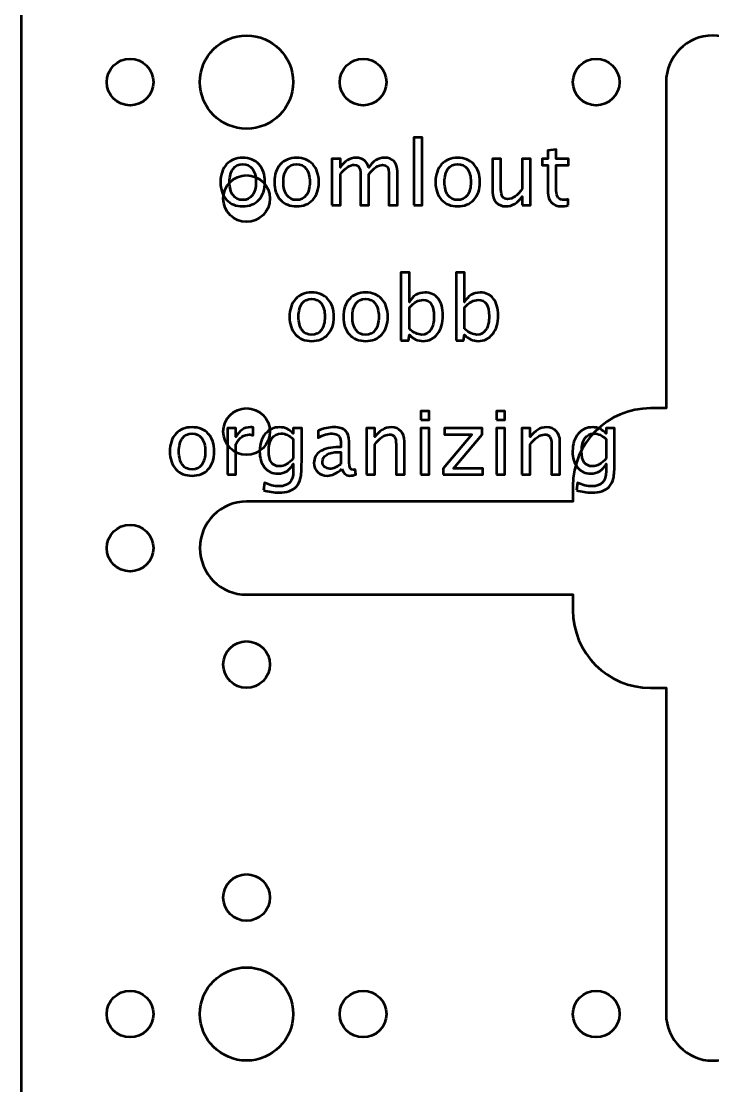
# Model space of a CAD drawing. Header units: centimetres. Extents: x -4.5 to 4.5, y -10.4 to 10.4.
# Drawn here: x -4.45 to 0, y -3.46 to 3.39 of the extents above; entities that cross this region are included whole.
import ezdxf

# ---------------------------------------------------------------- set-up
doc = ezdxf.new("R2010")
doc.units = ezdxf.units.CM
doc.header["$MEASUREMENT"] = 0
doc.layers.add('Layer 1', color=7, linetype='Continuous')

msp = doc.modelspace()

# ---------------------------------------------------------------- linework, layer by layer
at = {"layer": 'Layer 1', "lineweight": 53}
for centre, major_axis in [((-2.99999, 2.99999), (0, 0.30001)), ((-3.75, 3), (0, 0.15)), ((-2.25, 3), (0, 0.15)), ((-0.75, 3), (0, 0.15)), ((-3, 2.25), (0, 0.15)), ((-3, 0.75), (0, 0.15)), ((-3.75, 0), (0, 0.15)), ((-3, -0.75), (0, 0.15)), ((-3, -2.25), (0, 0.15)), ((-2.99999, -3.00001), (0, 0.30001)), ((-3.75, -3), (0, 0.15)), ((-2.25, -3), (0, 0.15)), ((-0.75, -3), (0, 0.15))]:
    msp.add_ellipse(centre, major_axis=major_axis, ratio=1, dxfattribs=at)
for points, knots in [([(-4.45, -9.95), (-4.45, -9.95), (-4.45, 9.95), (-4.45, 9.95), (-4.45, 9.95), (-4.45, 10.22614), (-4.22614, 10.45), (-3.95, 10.45), (-3.95, 10.45), (-3.95, 10.45), (3.95, 10.45), (3.95, 10.45), (3.95, 10.45), (4.22614, 10.45), (4.45, 10.22614), (4.45, 9.95), (4.45, 9.95), (4.45, 9.95), (4.45, -9.95), (4.45, -9.95), (4.45, -9.95), (4.45, -10.22614), (4.22614, -10.45), (3.95, -10.45), (3.95, -10.45), (3.95, -10.45), (-3.95, -10.45), (-3.95, -10.45), (-3.95, -10.45), (-4.22614, -10.45), (-4.45, -10.22614), (-4.45, -9.95)], [0, 0, 0, 0, 0.1111111, 0.1111111, 0.1111111, 0.1111111, 0.2222222, 0.2222222, 0.2222222, 0.2222222, 0.3333333, 0.3333333, 0.3333333, 0.3333333, 0.4444444, 0.4444444, 0.4444444, 0.4444444, 0.5555556, 0.5555556, 0.5555556, 0.5555556, 0.6666667, 0.6666667, 0.6666667, 0.6666667, 0.7777778, 0.7777778, 0.7777778, 0.7777778, 1, 1, 1, 1]), ([(-0.9, -0.4), (-0.9, -0.4), (-0.9, -0.3), (-0.9, -0.3), (-0.9, -0.3), (-0.9, -0.3), (-3, -0.3), (-3, -0.3), (-3, -0.3), (-3.16569, -0.3), (-3.3, -0.16569), (-3.3, 0), (-3.3, 0), (-3.3, 0.16569), (-3.16569, 0.3), (-3, 0.3), (-3, 0.3), (-3, 0.3), (-0.9, 0.3), (-0.9, 0.3), (-0.9, 0.3), (-0.9, 0.3), (-0.9, 0.4), (-0.9, 0.4), (-0.9, 0.4), (-0.9, 0.67614), (-0.67614, 0.9), (-0.4, 0.9), (-0.4, 0.9), (-0.4, 0.9), (-0.3, 0.9), (-0.3, 0.9), (-0.3, 0.9), (-0.3, 0.9), (-0.3, 3), (-0.3, 3), (-0.3, 3), (-0.3, 3.16569), (-0.16569, 3.3), (0, 3.3), (0, 3.3), (0.16569, 3.3), (0.3, 3.16569), (0.3, 3), (0.3, 3), (0.3, 3), (0.3, 0.9), (0.3, 0.9), (0.3, 0.9), (0.3, 0.9), (0.4, 0.9), (0.4, 0.9), (0.4, 0.9), (0.67614, 0.9), (0.9, 0.67614), (0.9, 0.4), (0.9, 0.4), (0.9, 0.4), (0.9, 0.3), (0.9, 0.3), (0.9, 0.3), (0.9, 0.3), (3, 0.3), (3, 0.3), (3, 0.3), (3.16569, 0.3), (3.3, 0.16569), (3.3, 0), (3.3, 0), (3.3, -0.16569), (3.16569, -0.3), (3, -0.3), (3, -0.3), (3, -0.3), (0.9, -0.3), (0.9, -0.3), (0.9, -0.3), (0.9, -0.3), (0.9, -0.4), (0.9, -0.4), (0.9, -0.4), (0.9, -0.67614), (0.67614, -0.9), (0.4, -0.9), (0.4, -0.9), (0.4, -0.9), (0.3, -0.9), (0.3, -0.9), (0.3, -0.9), (0.3, -0.9), (0.3, -3), (0.3, -3), (0.3, -3), (0.3, -3.16569), (0.16569, -3.3), (0, -3.3), (0, -3.3), (-0.16569, -3.3), (-0.3, -3.16569), (-0.3, -3), (-0.3, -3), (-0.3, -3), (-0.3, -0.9), (-0.3, -0.9), (-0.3, -0.9), (-0.3, -0.9), (-0.4, -0.9), (-0.4, -0.9), (-0.4, -0.9), (-0.67614, -0.9), (-0.9, -0.67614), (-0.9, -0.4)], [0, 0, 0, 0, 0.0344828, 0.0344828, 0.0344828, 0.0344828, 0.0689655, 0.0689655, 0.0689655, 0.0689655, 0.1034483, 0.1034483, 0.1034483, 0.1034483, 0.137931, 0.137931, 0.137931, 0.137931, 0.1724138, 0.1724138, 0.1724138, 0.1724138, 0.2068966, 0.2068966, 0.2068966, 0.2068966, 0.2413793, 0.2413793, 0.2413793, 0.2413793, 0.2758621, 0.2758621, 0.2758621, 0.2758621, 0.3103448, 0.3103448, 0.3103448, 0.3103448, 0.3448276, 0.3448276, 0.3448276, 0.3448276, 0.3793103, 0.3793103, 0.3793103, 0.3793103, 0.4137931, 0.4137931, 0.4137931, 0.4137931, 0.4482759, 0.4482759, 0.4482759, 0.4482759, 0.4827586, 0.4827586, 0.4827586, 0.4827586, 0.5172414, 0.5172414, 0.5172414, 0.5172414, 0.5517241, 0.5517241, 0.5517241, 0.5517241, 0.5862069, 0.5862069, 0.5862069, 0.5862069, 0.6206897, 0.6206897, 0.6206897, 0.6206897, 0.6551724, 0.6551724, 0.6551724, 0.6551724, 0.6896552, 0.6896552, 0.6896552, 0.6896552, 0.7241379, 0.7241379, 0.7241379, 0.7241379, 0.7586207, 0.7586207, 0.7586207, 0.7586207, 0.7931034, 0.7931034, 0.7931034, 0.7931034, 0.8275862, 0.8275862, 0.8275862, 0.8275862, 0.862069, 0.862069, 0.862069, 0.862069, 0.8965517, 0.8965517, 0.8965517, 0.8965517, 0.9310345, 0.9310345, 0.9310345, 0.9310345, 1, 1, 1, 1])]:
    msp.add_open_spline(points, degree=3, knots=knots, dxfattribs=at)
at = {"layer": 'Layer 1', "color": 5, "lineweight": 53}
for points, knots in [([(-1.92341, 2.20733), (-1.92341, 2.20733), (-1.92341, 2.64251), (-1.92341, 2.64251), (-1.92341, 2.64251), (-1.92341, 2.64251), (-1.86923, 2.64251), (-1.86923, 2.64251), (-1.86923, 2.64251), (-1.86923, 2.64251), (-1.86923, 2.20733), (-1.86923, 2.20733), (-1.86923, 2.20733), (-1.86923, 2.20733), (-1.92341, 2.20733), (-1.92341, 2.20733)], [0, 0, 0, 0, 0.2, 0.2, 0.2, 0.2, 0.4, 0.4, 0.4, 0.4, 0.6, 0.6, 0.6, 0.6, 1, 1, 1, 1]), ([(-0.92944, 2.20742), (-0.94619, 2.20281), (-0.96077, 2.20056), (-0.97309, 2.20056), (-0.97309, 2.20056), (-1.00075, 2.20056), (-1.02229, 2.20846), (-1.03772, 2.22426), (-1.03772, 2.22426), (-1.05324, 2.24007), (-1.06096, 2.26199), (-1.06096, 2.29011), (-1.06096, 2.29011), (-1.06096, 2.29011), (-1.06096, 2.46584), (-1.06096, 2.46584), (-1.06096, 2.46584), (-1.06096, 2.46584), (-1.0984, 2.46584), (-1.0984, 2.46584), (-1.0984, 2.46584), (-1.0984, 2.46584), (-1.0984, 2.50648), (-1.0984, 2.50648), (-1.0984, 2.50648), (-1.0984, 2.50648), (-1.06096, 2.50648), (-1.06096, 2.50648), (-1.06096, 2.50648), (-1.06096, 2.50648), (-1.06096, 2.56058), (-1.06096, 2.56058), (-1.06096, 2.56058), (-1.06096, 2.56058), (-1.00677, 2.56575), (-1.00677, 2.56575), (-1.00677, 2.56575), (-1.00677, 2.56575), (-1.00677, 2.50648), (-1.00677, 2.50648), (-1.00677, 2.50648), (-1.00677, 2.50648), (-0.92831, 2.50648), (-0.92831, 2.50648), (-0.92831, 2.50648), (-0.92831, 2.50648), (-0.92831, 2.46584), (-0.92831, 2.46584), (-0.92831, 2.46584), (-0.92831, 2.46584), (-1.00677, 2.46584), (-1.00677, 2.46584), (-1.00677, 2.46584), (-1.00677, 2.46584), (-1.00677, 2.2999), (-1.00677, 2.2999), (-1.00677, 2.2999), (-1.00677, 2.26076), (-0.98974, 2.2412), (-0.95578, 2.2412), (-0.95578, 2.2412), (-0.94854, 2.2412), (-0.93979, 2.24242), (-0.92944, 2.24477), (-0.92944, 2.24477), (-0.92944, 2.24477), (-0.92944, 2.20742), (-0.92944, 2.20742)], [0, 0, 0, 0, 0.0555556, 0.0555556, 0.0555556, 0.0555556, 0.1111111, 0.1111111, 0.1111111, 0.1111111, 0.1666667, 0.1666667, 0.1666667, 0.1666667, 0.2222222, 0.2222222, 0.2222222, 0.2222222, 0.2777778, 0.2777778, 0.2777778, 0.2777778, 0.3333333, 0.3333333, 0.3333333, 0.3333333, 0.3888889, 0.3888889, 0.3888889, 0.3888889, 0.4444444, 0.4444444, 0.4444444, 0.4444444, 0.5, 0.5, 0.5, 0.5, 0.5555556, 0.5555556, 0.5555556, 0.5555556, 0.6111111, 0.6111111, 0.6111111, 0.6111111, 0.6666667, 0.6666667, 0.6666667, 0.6666667, 0.7222222, 0.7222222, 0.7222222, 0.7222222, 0.7777778, 0.7777778, 0.7777778, 0.7777778, 0.8333333, 0.8333333, 0.8333333, 0.8333333, 0.8888889, 0.8888889, 0.8888889, 0.8888889, 1, 1, 1, 1]), ([(-3.02482, 2.20056), (-3.06875, 2.20056), (-3.10356, 2.21457), (-3.12914, 2.24261), (-3.12914, 2.24261), (-3.15483, 2.27064), (-3.16762, 2.30874), (-3.16762, 2.35681), (-3.16762, 2.35681), (-3.16762, 2.40479), (-3.15483, 2.4428), (-3.12914, 2.47074), (-3.12914, 2.47074), (-3.10356, 2.49868), (-3.06875, 2.51269), (-3.02482, 2.51269), (-3.02482, 2.51269), (-2.98088, 2.51269), (-2.94608, 2.49868), (-2.92049, 2.47074), (-2.92049, 2.47074), (-2.89481, 2.4428), (-2.88201, 2.40479), (-2.88201, 2.35681), (-2.88201, 2.35681), (-2.88201, 2.30874), (-2.89481, 2.27064), (-2.92049, 2.24261), (-2.92049, 2.24261), (-2.94608, 2.21457), (-2.98088, 2.20056), (-3.02482, 2.20056)], [0, 0, 0, 0, 0.1111111, 0.1111111, 0.1111111, 0.1111111, 0.2222222, 0.2222222, 0.2222222, 0.2222222, 0.3333333, 0.3333333, 0.3333333, 0.3333333, 0.4444444, 0.4444444, 0.4444444, 0.4444444, 0.5555556, 0.5555556, 0.5555556, 0.5555556, 0.6666667, 0.6666667, 0.6666667, 0.6666667, 0.7777778, 0.7777778, 0.7777778, 0.7777778, 1, 1, 1, 1]), ([(-3.02491, 2.2412), (-2.9981, 2.2412), (-2.97722, 2.25126), (-2.96235, 2.27149), (-2.96235, 2.27149), (-2.94758, 2.29162), (-2.94015, 2.32012), (-2.94015, 2.35681), (-2.94015, 2.35681), (-2.94015, 2.39341), (-2.94758, 2.42182), (-2.96235, 2.44195), (-2.96235, 2.44195), (-2.97722, 2.46199), (-2.9981, 2.47205), (-3.02491, 2.47205), (-3.02491, 2.47205), (-3.05182, 2.47205), (-3.0727, 2.46199), (-3.08738, 2.44195), (-3.08738, 2.44195), (-3.10215, 2.42182), (-3.10948, 2.39341), (-3.10948, 2.35681), (-3.10948, 2.35681), (-3.10948, 2.32012), (-3.10215, 2.29162), (-3.08738, 2.27149), (-3.08738, 2.27149), (-3.0727, 2.25126), (-3.05182, 2.2412), (-3.02491, 2.2412)], [0, 0, 0, 0, 0.1111111, 0.1111111, 0.1111111, 0.1111111, 0.2222222, 0.2222222, 0.2222222, 0.2222222, 0.3333333, 0.3333333, 0.3333333, 0.3333333, 0.4444444, 0.4444444, 0.4444444, 0.4444444, 0.5555556, 0.5555556, 0.5555556, 0.5555556, 0.6666667, 0.6666667, 0.6666667, 0.6666667, 0.7777778, 0.7777778, 0.7777778, 0.7777778, 1, 1, 1, 1]), ([(-2.67807, 2.20056), (-2.722, 2.20056), (-2.75681, 2.21457), (-2.78239, 2.24261), (-2.78239, 2.24261), (-2.80808, 2.27064), (-2.82087, 2.30874), (-2.82087, 2.35681), (-2.82087, 2.35681), (-2.82087, 2.40479), (-2.80808, 2.4428), (-2.78239, 2.47074), (-2.78239, 2.47074), (-2.75681, 2.49868), (-2.722, 2.51269), (-2.67807, 2.51269), (-2.67807, 2.51269), (-2.63413, 2.51269), (-2.59933, 2.49868), (-2.57374, 2.47074), (-2.57374, 2.47074), (-2.54806, 2.4428), (-2.53526, 2.40479), (-2.53526, 2.35681), (-2.53526, 2.35681), (-2.53526, 2.30874), (-2.54806, 2.27064), (-2.57374, 2.24261), (-2.57374, 2.24261), (-2.59933, 2.21457), (-2.63413, 2.20056), (-2.67807, 2.20056)], [0, 0, 0, 0, 0.1111111, 0.1111111, 0.1111111, 0.1111111, 0.2222222, 0.2222222, 0.2222222, 0.2222222, 0.3333333, 0.3333333, 0.3333333, 0.3333333, 0.4444444, 0.4444444, 0.4444444, 0.4444444, 0.5555556, 0.5555556, 0.5555556, 0.5555556, 0.6666667, 0.6666667, 0.6666667, 0.6666667, 0.7777778, 0.7777778, 0.7777778, 0.7777778, 1, 1, 1, 1]), ([(-2.67816, 2.2412), (-2.65135, 2.2412), (-2.63047, 2.25126), (-2.6156, 2.27149), (-2.6156, 2.27149), (-2.60083, 2.29162), (-2.5934, 2.32012), (-2.5934, 2.35681), (-2.5934, 2.35681), (-2.5934, 2.39341), (-2.60083, 2.42182), (-2.6156, 2.44195), (-2.6156, 2.44195), (-2.63047, 2.46199), (-2.65135, 2.47205), (-2.67816, 2.47205), (-2.67816, 2.47205), (-2.70507, 2.47205), (-2.72595, 2.46199), (-2.74063, 2.44195), (-2.74063, 2.44195), (-2.7554, 2.42182), (-2.76273, 2.39341), (-2.76273, 2.35681), (-2.76273, 2.35681), (-2.76273, 2.32012), (-2.7554, 2.29162), (-2.74063, 2.27149), (-2.74063, 2.27149), (-2.72595, 2.25126), (-2.70507, 2.2412), (-2.67816, 2.2412)], [0, 0, 0, 0, 0.1111111, 0.1111111, 0.1111111, 0.1111111, 0.2222222, 0.2222222, 0.2222222, 0.2222222, 0.3333333, 0.3333333, 0.3333333, 0.3333333, 0.4444444, 0.4444444, 0.4444444, 0.4444444, 0.5555556, 0.5555556, 0.5555556, 0.5555556, 0.6666667, 0.6666667, 0.6666667, 0.6666667, 0.7777778, 0.7777778, 0.7777778, 0.7777778, 1, 1, 1, 1]), ([(-2.45041, 2.20733), (-2.45041, 2.20733), (-2.45041, 2.50648), (-2.45041, 2.50648), (-2.45041, 2.50648), (-2.45041, 2.50648), (-2.39623, 2.50648), (-2.39623, 2.50648), (-2.39623, 2.50648), (-2.39623, 2.50648), (-2.39623, 2.44995), (-2.39623, 2.44995), (-2.39623, 2.44995), (-2.36979, 2.49181), (-2.33593, 2.51269), (-2.29444, 2.51269), (-2.29444, 2.51269), (-2.25446, 2.51269), (-2.22727, 2.49181), (-2.21278, 2.44995), (-2.21278, 2.44995), (-2.1871, 2.49218), (-2.15361, 2.51326), (-2.1125, 2.51326), (-2.1125, 2.51326), (-2.08626, 2.51326), (-2.06584, 2.50554), (-2.05126, 2.49002), (-2.05126, 2.49002), (-2.03668, 2.4745), (-2.02934, 2.45277), (-2.02934, 2.42483), (-2.02934, 2.42483), (-2.02934, 2.42483), (-2.02934, 2.20733), (-2.02934, 2.20733), (-2.02934, 2.20733), (-2.02934, 2.20733), (-2.08353, 2.20733), (-2.08353, 2.20733), (-2.08353, 2.20733), (-2.08353, 2.20733), (-2.08353, 2.41589), (-2.08353, 2.41589), (-2.08353, 2.41589), (-2.08353, 2.44995), (-2.09707, 2.46697), (-2.12417, 2.46697), (-2.12417, 2.46697), (-2.1523, 2.46697), (-2.18183, 2.44712), (-2.21278, 2.40733), (-2.21278, 2.40733), (-2.21278, 2.40733), (-2.21278, 2.20733), (-2.21278, 2.20733), (-2.21278, 2.20733), (-2.21278, 2.20733), (-2.26697, 2.20733), (-2.26697, 2.20733), (-2.26697, 2.20733), (-2.26697, 2.20733), (-2.26697, 2.41608), (-2.26697, 2.41608), (-2.26697, 2.41608), (-2.26697, 2.45042), (-2.28071, 2.46754), (-2.30827, 2.46754), (-2.30827, 2.46754), (-2.33564, 2.46754), (-2.365, 2.44759), (-2.39623, 2.40761), (-2.39623, 2.40761), (-2.39623, 2.40761), (-2.39623, 2.20733), (-2.39623, 2.20733), (-2.39623, 2.20733), (-2.39623, 2.20733), (-2.45041, 2.20733), (-2.45041, 2.20733)], [0, 0, 0, 0, 0.047619, 0.047619, 0.047619, 0.047619, 0.0952381, 0.0952381, 0.0952381, 0.0952381, 0.1428571, 0.1428571, 0.1428571, 0.1428571, 0.1904762, 0.1904762, 0.1904762, 0.1904762, 0.2380952, 0.2380952, 0.2380952, 0.2380952, 0.2857143, 0.2857143, 0.2857143, 0.2857143, 0.3333333, 0.3333333, 0.3333333, 0.3333333, 0.3809524, 0.3809524, 0.3809524, 0.3809524, 0.4285714, 0.4285714, 0.4285714, 0.4285714, 0.4761905, 0.4761905, 0.4761905, 0.4761905, 0.5238095, 0.5238095, 0.5238095, 0.5238095, 0.5714286, 0.5714286, 0.5714286, 0.5714286, 0.6190476, 0.6190476, 0.6190476, 0.6190476, 0.6666667, 0.6666667, 0.6666667, 0.6666667, 0.7142857, 0.7142857, 0.7142857, 0.7142857, 0.7619048, 0.7619048, 0.7619048, 0.7619048, 0.8095238, 0.8095238, 0.8095238, 0.8095238, 0.8571429, 0.8571429, 0.8571429, 0.8571429, 0.9047619, 0.9047619, 0.9047619, 0.9047619, 1, 1, 1, 1]), ([(-1.6412, 2.20056), (-1.68513, 2.20056), (-1.71994, 2.21457), (-1.74552, 2.24261), (-1.74552, 2.24261), (-1.77121, 2.27064), (-1.784, 2.30874), (-1.784, 2.35681), (-1.784, 2.35681), (-1.784, 2.40479), (-1.77121, 2.4428), (-1.74552, 2.47074), (-1.74552, 2.47074), (-1.71994, 2.49868), (-1.68513, 2.51269), (-1.6412, 2.51269), (-1.6412, 2.51269), (-1.59726, 2.51269), (-1.56246, 2.49868), (-1.53687, 2.47074), (-1.53687, 2.47074), (-1.51119, 2.4428), (-1.49839, 2.40479), (-1.49839, 2.35681), (-1.49839, 2.35681), (-1.49839, 2.30874), (-1.51119, 2.27064), (-1.53687, 2.24261), (-1.53687, 2.24261), (-1.56246, 2.21457), (-1.59726, 2.20056), (-1.6412, 2.20056)], [0, 0, 0, 0, 0.1111111, 0.1111111, 0.1111111, 0.1111111, 0.2222222, 0.2222222, 0.2222222, 0.2222222, 0.3333333, 0.3333333, 0.3333333, 0.3333333, 0.4444444, 0.4444444, 0.4444444, 0.4444444, 0.5555556, 0.5555556, 0.5555556, 0.5555556, 0.6666667, 0.6666667, 0.6666667, 0.6666667, 0.7777778, 0.7777778, 0.7777778, 0.7777778, 1, 1, 1, 1]), ([(-1.64129, 2.2412), (-1.61448, 2.2412), (-1.5936, 2.25126), (-1.57873, 2.27149), (-1.57873, 2.27149), (-1.56396, 2.29162), (-1.55653, 2.32012), (-1.55653, 2.35681), (-1.55653, 2.35681), (-1.55653, 2.39341), (-1.56396, 2.42182), (-1.57873, 2.44195), (-1.57873, 2.44195), (-1.5936, 2.46199), (-1.61448, 2.47205), (-1.64129, 2.47205), (-1.64129, 2.47205), (-1.6682, 2.47205), (-1.68908, 2.46199), (-1.70376, 2.44195), (-1.70376, 2.44195), (-1.71853, 2.42182), (-1.72586, 2.39341), (-1.72586, 2.35681), (-1.72586, 2.35681), (-1.72586, 2.32012), (-1.71853, 2.29162), (-1.70376, 2.27149), (-1.70376, 2.27149), (-1.68908, 2.25126), (-1.6682, 2.2412), (-1.64129, 2.2412)], [0, 0, 0, 0, 0.1111111, 0.1111111, 0.1111111, 0.1111111, 0.2222222, 0.2222222, 0.2222222, 0.2222222, 0.3333333, 0.3333333, 0.3333333, 0.3333333, 0.4444444, 0.4444444, 0.4444444, 0.4444444, 0.5555556, 0.5555556, 0.5555556, 0.5555556, 0.6666667, 0.6666667, 0.6666667, 0.6666667, 0.7777778, 0.7777778, 0.7777778, 0.7777778, 1, 1, 1, 1]), ([(-1.22615, 2.20733), (-1.22615, 2.20733), (-1.22615, 2.26359), (-1.22615, 2.26359), (-1.22615, 2.26359), (-1.25503, 2.22154), (-1.29012, 2.20056), (-1.33132, 2.20056), (-1.33132, 2.20056), (-1.35748, 2.20056), (-1.37827, 2.20874), (-1.39369, 2.2252), (-1.39369, 2.2252), (-1.40922, 2.24167), (-1.41693, 2.26377), (-1.41693, 2.29171), (-1.41693, 2.29171), (-1.41693, 2.29171), (-1.41693, 2.50648), (-1.41693, 2.50648), (-1.41693, 2.50648), (-1.41693, 2.50648), (-1.36274, 2.50648), (-1.36274, 2.50648), (-1.36274, 2.50648), (-1.36274, 2.50648), (-1.36274, 2.3094), (-1.36274, 2.3094), (-1.36274, 2.3094), (-1.36274, 2.28692), (-1.35945, 2.27102), (-1.35296, 2.26161), (-1.35296, 2.26161), (-1.34638, 2.25211), (-1.33546, 2.24741), (-1.32013, 2.24741), (-1.32013, 2.24741), (-1.28702, 2.24741), (-1.25559, 2.26914), (-1.22615, 2.31269), (-1.22615, 2.31269), (-1.22615, 2.31269), (-1.22615, 2.50648), (-1.22615, 2.50648), (-1.22615, 2.50648), (-1.22615, 2.50648), (-1.17196, 2.50648), (-1.17196, 2.50648), (-1.17196, 2.50648), (-1.17196, 2.50648), (-1.17196, 2.20733), (-1.17196, 2.20733), (-1.17196, 2.20733), (-1.17196, 2.20733), (-1.22615, 2.20733), (-1.22615, 2.20733)], [0, 0, 0, 0, 0.0666667, 0.0666667, 0.0666667, 0.0666667, 0.1333333, 0.1333333, 0.1333333, 0.1333333, 0.2, 0.2, 0.2, 0.2, 0.2666667, 0.2666667, 0.2666667, 0.2666667, 0.3333333, 0.3333333, 0.3333333, 0.3333333, 0.4, 0.4, 0.4, 0.4, 0.4666667, 0.4666667, 0.4666667, 0.4666667, 0.5333333, 0.5333333, 0.5333333, 0.5333333, 0.6, 0.6, 0.6, 0.6, 0.6666667, 0.6666667, 0.6666667, 0.6666667, 0.7333333, 0.7333333, 0.7333333, 0.7333333, 0.8, 0.8, 0.8, 0.8, 0.8666667, 0.8666667, 0.8666667, 0.8666667, 1, 1, 1, 1]), ([(-2.00648, 1.33659), (-2.00648, 1.33659), (-2.00648, 1.77516), (-2.00648, 1.77516), (-2.00648, 1.77516), (-2.00648, 1.77516), (-1.9523, 1.77516), (-1.9523, 1.77516), (-1.9523, 1.77516), (-1.9523, 1.77516), (-1.9523, 1.5826), (-1.9523, 1.5826), (-1.9523, 1.5826), (-1.9301, 1.62446), (-1.8967, 1.64534), (-1.8522, 1.64534), (-1.8522, 1.64534), (-1.81617, 1.64534), (-1.78786, 1.63227), (-1.76716, 1.60602), (-1.76716, 1.60602), (-1.74647, 1.57977), (-1.73612, 1.54393), (-1.73612, 1.49849), (-1.73612, 1.49849), (-1.73612, 1.44901), (-1.74788, 1.40903), (-1.7713, 1.37874), (-1.7713, 1.37874), (-1.79472, 1.34835), (-1.82558, 1.33321), (-1.86377, 1.33321), (-1.86377, 1.33321), (-1.89924, 1.33321), (-1.92878, 1.34675), (-1.9523, 1.37394), (-1.9523, 1.37394), (-1.9523, 1.37394), (-1.95888, 1.33659), (-1.95888, 1.33659), (-1.95888, 1.33659), (-1.95888, 1.33659), (-2.00648, 1.33659), (-2.00648, 1.33659)], [0, 0, 0, 0, 0.0833333, 0.0833333, 0.0833333, 0.0833333, 0.1666667, 0.1666667, 0.1666667, 0.1666667, 0.25, 0.25, 0.25, 0.25, 0.3333333, 0.3333333, 0.3333333, 0.3333333, 0.4166667, 0.4166667, 0.4166667, 0.4166667, 0.5, 0.5, 0.5, 0.5, 0.5833333, 0.5833333, 0.5833333, 0.5833333, 0.6666667, 0.6666667, 0.6666667, 0.6666667, 0.75, 0.75, 0.75, 0.75, 0.8333333, 0.8333333, 0.8333333, 0.8333333, 1, 1, 1, 1]), ([(-1.65126, 1.33659), (-1.65126, 1.33659), (-1.65126, 1.77516), (-1.65126, 1.77516), (-1.65126, 1.77516), (-1.65126, 1.77516), (-1.59708, 1.77516), (-1.59708, 1.77516), (-1.59708, 1.77516), (-1.59708, 1.77516), (-1.59708, 1.5826), (-1.59708, 1.5826), (-1.59708, 1.5826), (-1.57488, 1.62446), (-1.54148, 1.64534), (-1.49698, 1.64534), (-1.49698, 1.64534), (-1.46095, 1.64534), (-1.43264, 1.63227), (-1.41194, 1.60602), (-1.41194, 1.60602), (-1.39125, 1.57977), (-1.3809, 1.54393), (-1.3809, 1.49849), (-1.3809, 1.49849), (-1.3809, 1.44901), (-1.39266, 1.40903), (-1.41608, 1.37874), (-1.41608, 1.37874), (-1.4395, 1.34835), (-1.47036, 1.33321), (-1.50855, 1.33321), (-1.50855, 1.33321), (-1.54402, 1.33321), (-1.57356, 1.34675), (-1.59708, 1.37394), (-1.59708, 1.37394), (-1.59708, 1.37394), (-1.60366, 1.33659), (-1.60366, 1.33659), (-1.60366, 1.33659), (-1.60366, 1.33659), (-1.65126, 1.33659), (-1.65126, 1.33659)], [0, 0, 0, 0, 0.0833333, 0.0833333, 0.0833333, 0.0833333, 0.1666667, 0.1666667, 0.1666667, 0.1666667, 0.25, 0.25, 0.25, 0.25, 0.3333333, 0.3333333, 0.3333333, 0.3333333, 0.4166667, 0.4166667, 0.4166667, 0.4166667, 0.5, 0.5, 0.5, 0.5, 0.5833333, 0.5833333, 0.5833333, 0.5833333, 0.6666667, 0.6666667, 0.6666667, 0.6666667, 0.75, 0.75, 0.75, 0.75, 0.8333333, 0.8333333, 0.8333333, 0.8333333, 1, 1, 1, 1]), ([(-2.58089, 1.33321), (-2.62482, 1.33321), (-2.65963, 1.34722), (-2.68521, 1.37526), (-2.68521, 1.37526), (-2.7109, 1.40329), (-2.72369, 1.44139), (-2.72369, 1.48946), (-2.72369, 1.48946), (-2.72369, 1.53744), (-2.7109, 1.57545), (-2.68521, 1.60339), (-2.68521, 1.60339), (-2.65963, 1.63133), (-2.62482, 1.64534), (-2.58089, 1.64534), (-2.58089, 1.64534), (-2.53695, 1.64534), (-2.50215, 1.63133), (-2.47656, 1.60339), (-2.47656, 1.60339), (-2.45088, 1.57545), (-2.43808, 1.53744), (-2.43808, 1.48946), (-2.43808, 1.48946), (-2.43808, 1.44139), (-2.45088, 1.40329), (-2.47656, 1.37526), (-2.47656, 1.37526), (-2.50215, 1.34722), (-2.53695, 1.33321), (-2.58089, 1.33321)], [0, 0, 0, 0, 0.1111111, 0.1111111, 0.1111111, 0.1111111, 0.2222222, 0.2222222, 0.2222222, 0.2222222, 0.3333333, 0.3333333, 0.3333333, 0.3333333, 0.4444444, 0.4444444, 0.4444444, 0.4444444, 0.5555556, 0.5555556, 0.5555556, 0.5555556, 0.6666667, 0.6666667, 0.6666667, 0.6666667, 0.7777778, 0.7777778, 0.7777778, 0.7777778, 1, 1, 1, 1]), ([(-2.23414, 1.33321), (-2.27807, 1.33321), (-2.31288, 1.34722), (-2.33846, 1.37526), (-2.33846, 1.37526), (-2.36415, 1.40329), (-2.37694, 1.44139), (-2.37694, 1.48946), (-2.37694, 1.48946), (-2.37694, 1.53744), (-2.36415, 1.57545), (-2.33846, 1.60339), (-2.33846, 1.60339), (-2.31288, 1.63133), (-2.27807, 1.64534), (-2.23414, 1.64534), (-2.23414, 1.64534), (-2.1902, 1.64534), (-2.1554, 1.63133), (-2.12981, 1.60339), (-2.12981, 1.60339), (-2.10413, 1.57545), (-2.09133, 1.53744), (-2.09133, 1.48946), (-2.09133, 1.48946), (-2.09133, 1.44139), (-2.10413, 1.40329), (-2.12981, 1.37526), (-2.12981, 1.37526), (-2.1554, 1.34722), (-2.1902, 1.33321), (-2.23414, 1.33321)], [0, 0, 0, 0, 0.1111111, 0.1111111, 0.1111111, 0.1111111, 0.2222222, 0.2222222, 0.2222222, 0.2222222, 0.3333333, 0.3333333, 0.3333333, 0.3333333, 0.4444444, 0.4444444, 0.4444444, 0.4444444, 0.5555556, 0.5555556, 0.5555556, 0.5555556, 0.6666667, 0.6666667, 0.6666667, 0.6666667, 0.7777778, 0.7777778, 0.7777778, 0.7777778, 1, 1, 1, 1]), ([(-2.58098, 1.37385), (-2.55417, 1.37385), (-2.53329, 1.38391), (-2.51842, 1.40414), (-2.51842, 1.40414), (-2.50365, 1.42427), (-2.49622, 1.45277), (-2.49622, 1.48946), (-2.49622, 1.48946), (-2.49622, 1.52606), (-2.50365, 1.55447), (-2.51842, 1.5746), (-2.51842, 1.5746), (-2.53329, 1.59464), (-2.55417, 1.6047), (-2.58098, 1.6047), (-2.58098, 1.6047), (-2.60789, 1.6047), (-2.62877, 1.59464), (-2.64345, 1.5746), (-2.64345, 1.5746), (-2.65822, 1.55447), (-2.66555, 1.52606), (-2.66555, 1.48946), (-2.66555, 1.48946), (-2.66555, 1.45277), (-2.65822, 1.42427), (-2.64345, 1.40414), (-2.64345, 1.40414), (-2.62877, 1.38391), (-2.60789, 1.37385), (-2.58098, 1.37385)], [0, 0, 0, 0, 0.1111111, 0.1111111, 0.1111111, 0.1111111, 0.2222222, 0.2222222, 0.2222222, 0.2222222, 0.3333333, 0.3333333, 0.3333333, 0.3333333, 0.4444444, 0.4444444, 0.4444444, 0.4444444, 0.5555556, 0.5555556, 0.5555556, 0.5555556, 0.6666667, 0.6666667, 0.6666667, 0.6666667, 0.7777778, 0.7777778, 0.7777778, 0.7777778, 1, 1, 1, 1]), ([(-2.23423, 1.37385), (-2.20742, 1.37385), (-2.18654, 1.38391), (-2.17167, 1.40414), (-2.17167, 1.40414), (-2.1569, 1.42427), (-2.14947, 1.45277), (-2.14947, 1.48946), (-2.14947, 1.48946), (-2.14947, 1.52606), (-2.1569, 1.55447), (-2.17167, 1.5746), (-2.17167, 1.5746), (-2.18654, 1.59464), (-2.20742, 1.6047), (-2.23423, 1.6047), (-2.23423, 1.6047), (-2.26114, 1.6047), (-2.28202, 1.59464), (-2.2967, 1.5746), (-2.2967, 1.5746), (-2.31147, 1.55447), (-2.3188, 1.52606), (-2.3188, 1.48946), (-2.3188, 1.48946), (-2.3188, 1.45277), (-2.31147, 1.42427), (-2.2967, 1.40414), (-2.2967, 1.40414), (-2.28202, 1.38391), (-2.26114, 1.37385), (-2.23423, 1.37385)], [0, 0, 0, 0, 0.1111111, 0.1111111, 0.1111111, 0.1111111, 0.2222222, 0.2222222, 0.2222222, 0.2222222, 0.3333333, 0.3333333, 0.3333333, 0.3333333, 0.4444444, 0.4444444, 0.4444444, 0.4444444, 0.5555556, 0.5555556, 0.5555556, 0.5555556, 0.6666667, 0.6666667, 0.6666667, 0.6666667, 0.7777778, 0.7777778, 0.7777778, 0.7777778, 1, 1, 1, 1]), ([(-1.9523, 1.41129), (-1.92436, 1.38636), (-1.89773, 1.37385), (-1.87243, 1.37385), (-1.87243, 1.37385), (-1.8475, 1.37385), (-1.82821, 1.38429), (-1.81467, 1.40508), (-1.81467, 1.40508), (-1.80103, 1.42587), (-1.79425, 1.45513), (-1.79425, 1.49294), (-1.79425, 1.49294), (-1.79425, 1.56293), (-1.8174, 1.59793), (-1.86368, 1.59793), (-1.86368, 1.59793), (-1.89397, 1.59793), (-1.92351, 1.58156), (-1.9523, 1.54873), (-1.9523, 1.54873), (-1.9523, 1.54873), (-1.9523, 1.41129), (-1.9523, 1.41129)], [0, 0, 0, 0, 0.1428571, 0.1428571, 0.1428571, 0.1428571, 0.2857143, 0.2857143, 0.2857143, 0.2857143, 0.4285714, 0.4285714, 0.4285714, 0.4285714, 0.5714286, 0.5714286, 0.5714286, 0.5714286, 0.7142857, 0.7142857, 0.7142857, 0.7142857, 1, 1, 1, 1]), ([(-1.59708, 1.41129), (-1.56914, 1.38636), (-1.54251, 1.37385), (-1.51721, 1.37385), (-1.51721, 1.37385), (-1.49228, 1.37385), (-1.47299, 1.38429), (-1.45945, 1.40508), (-1.45945, 1.40508), (-1.44581, 1.42587), (-1.43903, 1.45513), (-1.43903, 1.49294), (-1.43903, 1.49294), (-1.43903, 1.56293), (-1.46218, 1.59793), (-1.50846, 1.59793), (-1.50846, 1.59793), (-1.53875, 1.59793), (-1.56829, 1.58156), (-1.59708, 1.54873), (-1.59708, 1.54873), (-1.59708, 1.54873), (-1.59708, 1.41129), (-1.59708, 1.41129)], [0, 0, 0, 0, 0.1428571, 0.1428571, 0.1428571, 0.1428571, 0.2857143, 0.2857143, 0.2857143, 0.2857143, 0.4285714, 0.4285714, 0.4285714, 0.4285714, 0.5714286, 0.5714286, 0.5714286, 0.5714286, 0.7142857, 0.7142857, 0.7142857, 0.7142857, 1, 1, 1, 1]), ([(-1.87821, 0.82653), (-1.87821, 0.82653), (-1.87821, 0.88072), (-1.87821, 0.88072), (-1.87821, 0.88072), (-1.87821, 0.88072), (-1.82403, 0.88072), (-1.82403, 0.88072), (-1.82403, 0.88072), (-1.82403, 0.88072), (-1.82403, 0.82653), (-1.82403, 0.82653), (-1.82403, 0.82653), (-1.82403, 0.82653), (-1.87821, 0.82653), (-1.87821, 0.82653)], [0, 0, 0, 0, 0.2, 0.2, 0.2, 0.2, 0.4, 0.4, 0.4, 0.4, 0.6, 0.6, 0.6, 0.6, 1, 1, 1, 1]), ([(-1.39157, 0.82653), (-1.39157, 0.82653), (-1.39157, 0.88072), (-1.39157, 0.88072), (-1.39157, 0.88072), (-1.39157, 0.88072), (-1.33739, 0.88072), (-1.33739, 0.88072), (-1.33739, 0.88072), (-1.33739, 0.88072), (-1.33739, 0.82653), (-1.33739, 0.82653), (-1.33739, 0.82653), (-1.33739, 0.82653), (-1.39157, 0.82653), (-1.39157, 0.82653)], [0, 0, 0, 0, 0.2, 0.2, 0.2, 0.2, 0.4, 0.4, 0.4, 0.4, 0.6, 0.6, 0.6, 0.6, 1, 1, 1, 1]), ([(-3.35074, 0.46586), (-3.39467, 0.46586), (-3.42948, 0.47987), (-3.45506, 0.50791), (-3.45506, 0.50791), (-3.48075, 0.53594), (-3.49354, 0.57404), (-3.49354, 0.62211), (-3.49354, 0.62211), (-3.49354, 0.67009), (-3.48075, 0.7081), (-3.45506, 0.73604), (-3.45506, 0.73604), (-3.42948, 0.76398), (-3.39467, 0.77799), (-3.35074, 0.77799), (-3.35074, 0.77799), (-3.3068, 0.77799), (-3.272, 0.76398), (-3.24641, 0.73604), (-3.24641, 0.73604), (-3.22073, 0.7081), (-3.20793, 0.67009), (-3.20793, 0.62211), (-3.20793, 0.62211), (-3.20793, 0.57404), (-3.22073, 0.53594), (-3.24641, 0.50791), (-3.24641, 0.50791), (-3.272, 0.47987), (-3.3068, 0.46586), (-3.35074, 0.46586)], [0, 0, 0, 0, 0.1111111, 0.1111111, 0.1111111, 0.1111111, 0.2222222, 0.2222222, 0.2222222, 0.2222222, 0.3333333, 0.3333333, 0.3333333, 0.3333333, 0.4444444, 0.4444444, 0.4444444, 0.4444444, 0.5555556, 0.5555556, 0.5555556, 0.5555556, 0.6666667, 0.6666667, 0.6666667, 0.6666667, 0.7777778, 0.7777778, 0.7777778, 0.7777778, 1, 1, 1, 1]), ([(-3.12308, 0.47263), (-3.12308, 0.47263), (-3.12308, 0.77178), (-3.12308, 0.77178), (-3.12308, 0.77178), (-3.12308, 0.77178), (-3.0689, 0.77178), (-3.0689, 0.77178), (-3.0689, 0.77178), (-3.0689, 0.77178), (-3.0689, 0.71525), (-3.0689, 0.71525), (-3.0689, 0.71525), (-3.04735, 0.75711), (-3.01612, 0.77799), (-2.97511, 0.77799), (-2.97511, 0.77799), (-2.96956, 0.77799), (-2.96372, 0.77752), (-2.9577, 0.77658), (-2.9577, 0.77658), (-2.9577, 0.77658), (-2.9577, 0.72588), (-2.9577, 0.72588), (-2.9577, 0.72588), (-2.96711, 0.72898), (-2.97539, 0.73058), (-2.98254, 0.73058), (-2.98254, 0.73058), (-3.01697, 0.73058), (-3.04576, 0.71026), (-3.0689, 0.66953), (-3.0689, 0.66953), (-3.0689, 0.66953), (-3.0689, 0.47263), (-3.0689, 0.47263), (-3.0689, 0.47263), (-3.0689, 0.47263), (-3.12308, 0.47263), (-3.12308, 0.47263)], [0, 0, 0, 0, 0.0909091, 0.0909091, 0.0909091, 0.0909091, 0.1818182, 0.1818182, 0.1818182, 0.1818182, 0.2727273, 0.2727273, 0.2727273, 0.2727273, 0.3636364, 0.3636364, 0.3636364, 0.3636364, 0.4545455, 0.4545455, 0.4545455, 0.4545455, 0.5454545, 0.5454545, 0.5454545, 0.5454545, 0.6363636, 0.6363636, 0.6363636, 0.6363636, 0.7272727, 0.7272727, 0.7272727, 0.7272727, 0.8181818, 0.8181818, 0.8181818, 0.8181818, 1, 1, 1, 1]), ([(-2.891, 0.37329), (-2.891, 0.37329), (-2.88461, 0.42014), (-2.88461, 0.42014), (-2.88461, 0.42014), (-2.85319, 0.40546), (-2.82205, 0.39812), (-2.79129, 0.39812), (-2.79129, 0.39812), (-2.73023, 0.39812), (-2.69966, 0.43049), (-2.69966, 0.49511), (-2.69966, 0.49511), (-2.69966, 0.49511), (-2.69966, 0.54215), (-2.69966, 0.54215), (-2.69966, 0.54215), (-2.70907, 0.5223), (-2.72243, 0.50697), (-2.73983, 0.49596), (-2.73983, 0.49596), (-2.75723, 0.48495), (-2.77661, 0.4794), (-2.79797, 0.4794), (-2.79797, 0.4794), (-2.83418, 0.4794), (-2.86288, 0.49239), (-2.88404, 0.51835), (-2.88404, 0.51835), (-2.90521, 0.54431), (-2.91584, 0.5795), (-2.91584, 0.6239), (-2.91584, 0.6239), (-2.91584, 0.66934), (-2.9038, 0.7064), (-2.87972, 0.73509), (-2.87972, 0.73509), (-2.85554, 0.76369), (-2.8244, 0.77799), (-2.78611, 0.77799), (-2.78611, 0.77799), (-2.75262, 0.77799), (-2.72374, 0.76445), (-2.69966, 0.73726), (-2.69966, 0.73726), (-2.69966, 0.73726), (-2.69966, 0.77178), (-2.69966, 0.77178), (-2.69966, 0.77178), (-2.69966, 0.77178), (-2.64547, 0.77178), (-2.64547, 0.77178), (-2.64547, 0.77178), (-2.64547, 0.77178), (-2.64547, 0.55429), (-2.64547, 0.55429), (-2.64547, 0.55429), (-2.64547, 0.50753), (-2.64792, 0.47291), (-2.65281, 0.45043), (-2.65281, 0.45043), (-2.65761, 0.42795), (-2.66683, 0.40951), (-2.68019, 0.39521), (-2.68019, 0.39521), (-2.70389, 0.37009), (-2.74096, 0.35748), (-2.79129, 0.35748), (-2.79129, 0.35748), (-2.82581, 0.35748), (-2.85902, 0.36275), (-2.891, 0.37329)], [0, 0, 0, 0, 0.0526316, 0.0526316, 0.0526316, 0.0526316, 0.1052632, 0.1052632, 0.1052632, 0.1052632, 0.1578947, 0.1578947, 0.1578947, 0.1578947, 0.2105263, 0.2105263, 0.2105263, 0.2105263, 0.2631579, 0.2631579, 0.2631579, 0.2631579, 0.3157895, 0.3157895, 0.3157895, 0.3157895, 0.3684211, 0.3684211, 0.3684211, 0.3684211, 0.4210526, 0.4210526, 0.4210526, 0.4210526, 0.4736842, 0.4736842, 0.4736842, 0.4736842, 0.5263158, 0.5263158, 0.5263158, 0.5263158, 0.5789474, 0.5789474, 0.5789474, 0.5789474, 0.6315789, 0.6315789, 0.6315789, 0.6315789, 0.6842105, 0.6842105, 0.6842105, 0.6842105, 0.7368421, 0.7368421, 0.7368421, 0.7368421, 0.7894737, 0.7894737, 0.7894737, 0.7894737, 0.8421053, 0.8421053, 0.8421053, 0.8421053, 0.8947368, 0.8947368, 0.8947368, 0.8947368, 1, 1, 1, 1]), ([(-2.38602, 0.51073), (-2.41857, 0.48081), (-2.44989, 0.46586), (-2.48, 0.46586), (-2.48, 0.46586), (-2.50474, 0.46586), (-2.52534, 0.47357), (-2.54161, 0.48909), (-2.54161, 0.48909), (-2.55798, 0.50461), (-2.56617, 0.52418), (-2.56617, 0.54779), (-2.56617, 0.54779), (-2.56617, 0.58044), (-2.55243, 0.60556), (-2.52496, 0.62305), (-2.52496, 0.62305), (-2.49749, 0.64055), (-2.45808, 0.6493), (-2.40671, 0.6493), (-2.40671, 0.6493), (-2.40671, 0.6493), (-2.39401, 0.6493), (-2.39401, 0.6493), (-2.39401, 0.6493), (-2.39401, 0.6493), (-2.39401, 0.68533), (-2.39401, 0.68533), (-2.39401, 0.68533), (-2.39401, 0.72004), (-2.41208, 0.73735), (-2.44829, 0.73735), (-2.44829, 0.73735), (-2.47633, 0.73735), (-2.507, 0.72851), (-2.5402, 0.71082), (-2.5402, 0.71082), (-2.5402, 0.71082), (-2.5402, 0.75541), (-2.5402, 0.75541), (-2.5402, 0.75541), (-2.5037, 0.77047), (-2.46927, 0.77799), (-2.43701, 0.77799), (-2.43701, 0.77799), (-2.4038, 0.77799), (-2.37924, 0.77047), (-2.36353, 0.75532), (-2.36353, 0.75532), (-2.34773, 0.74017), (-2.33983, 0.71684), (-2.33983, 0.68533), (-2.33983, 0.68533), (-2.33983, 0.68533), (-2.33983, 0.55015), (-2.33983, 0.55015), (-2.33983, 0.55015), (-2.33983, 0.5192), (-2.33033, 0.50367), (-2.31123, 0.50367), (-2.31123, 0.50367), (-2.30888, 0.50367), (-2.3054, 0.50405), (-2.30079, 0.5048), (-2.30079, 0.5048), (-2.30079, 0.5048), (-2.29693, 0.4747), (-2.29693, 0.4747), (-2.29693, 0.4747), (-2.30925, 0.46877), (-2.3228, 0.46586), (-2.33766, 0.46586), (-2.33766, 0.46586), (-2.36297, 0.46586), (-2.37906, 0.48081), (-2.38602, 0.51073)], [0, 0, 0, 0, 0.05, 0.05, 0.05, 0.05, 0.1, 0.1, 0.1, 0.1, 0.15, 0.15, 0.15, 0.15, 0.2, 0.2, 0.2, 0.2, 0.25, 0.25, 0.25, 0.25, 0.3, 0.3, 0.3, 0.3, 0.35, 0.35, 0.35, 0.35, 0.4, 0.4, 0.4, 0.4, 0.45, 0.45, 0.45, 0.45, 0.5, 0.5, 0.5, 0.5, 0.55, 0.55, 0.55, 0.55, 0.6, 0.6, 0.6, 0.6, 0.65, 0.65, 0.65, 0.65, 0.7, 0.7, 0.7, 0.7, 0.75, 0.75, 0.75, 0.75, 0.8, 0.8, 0.8, 0.8, 0.85, 0.85, 0.85, 0.85, 0.9, 0.9, 0.9, 0.9, 1, 1, 1, 1]), ([(-2.22854, 0.47263), (-2.22854, 0.47263), (-2.22854, 0.77178), (-2.22854, 0.77178), (-2.22854, 0.77178), (-2.22854, 0.77178), (-2.17436, 0.77178), (-2.17436, 0.77178), (-2.17436, 0.77178), (-2.17436, 0.77178), (-2.17436, 0.71525), (-2.17436, 0.71525), (-2.17436, 0.71525), (-2.14567, 0.75711), (-2.11048, 0.77799), (-2.0689, 0.77799), (-2.0689, 0.77799), (-2.04275, 0.77799), (-2.02196, 0.76981), (-2.00662, 0.75334), (-2.00662, 0.75334), (-1.99129, 0.73698), (-1.98358, 0.71487), (-1.98358, 0.68721), (-1.98358, 0.68721), (-1.98358, 0.68721), (-1.98358, 0.47263), (-1.98358, 0.47263), (-1.98358, 0.47263), (-1.98358, 0.47263), (-2.03776, 0.47263), (-2.03776, 0.47263), (-2.03776, 0.47263), (-2.03776, 0.47263), (-2.03776, 0.66953), (-2.03776, 0.66953), (-2.03776, 0.66953), (-2.03776, 0.69173), (-2.04106, 0.70753), (-2.04755, 0.71694), (-2.04755, 0.71694), (-2.05413, 0.72644), (-2.06495, 0.73114), (-2.0801, 0.73114), (-2.0801, 0.73114), (-2.1134, 0.73114), (-2.14482, 0.70941), (-2.17436, 0.66595), (-2.17436, 0.66595), (-2.17436, 0.66595), (-2.17436, 0.47263), (-2.17436, 0.47263), (-2.17436, 0.47263), (-2.17436, 0.47263), (-2.22854, 0.47263), (-2.22854, 0.47263)], [0, 0, 0, 0, 0.0666667, 0.0666667, 0.0666667, 0.0666667, 0.1333333, 0.1333333, 0.1333333, 0.1333333, 0.2, 0.2, 0.2, 0.2, 0.2666667, 0.2666667, 0.2666667, 0.2666667, 0.3333333, 0.3333333, 0.3333333, 0.3333333, 0.4, 0.4, 0.4, 0.4, 0.4666667, 0.4666667, 0.4666667, 0.4666667, 0.5333333, 0.5333333, 0.5333333, 0.5333333, 0.6, 0.6, 0.6, 0.6, 0.6666667, 0.6666667, 0.6666667, 0.6666667, 0.7333333, 0.7333333, 0.7333333, 0.7333333, 0.8, 0.8, 0.8, 0.8, 0.8666667, 0.8666667, 0.8666667, 0.8666667, 1, 1, 1, 1]), ([(-1.87821, 0.47263), (-1.87821, 0.47263), (-1.87821, 0.77178), (-1.87821, 0.77178), (-1.87821, 0.77178), (-1.87821, 0.77178), (-1.82403, 0.77178), (-1.82403, 0.77178), (-1.82403, 0.77178), (-1.82403, 0.77178), (-1.82403, 0.47263), (-1.82403, 0.47263), (-1.82403, 0.47263), (-1.82403, 0.47263), (-1.87821, 0.47263), (-1.87821, 0.47263)], [0, 0, 0, 0, 0.2, 0.2, 0.2, 0.2, 0.4, 0.4, 0.4, 0.4, 0.6, 0.6, 0.6, 0.6, 1, 1, 1, 1]), ([(-1.73541, 0.47263), (-1.73541, 0.47263), (-1.73541, 0.51327), (-1.73541, 0.51327), (-1.73541, 0.51327), (-1.73541, 0.51327), (-1.54981, 0.73114), (-1.54981, 0.73114), (-1.54981, 0.73114), (-1.54981, 0.73114), (-1.72685, 0.73114), (-1.72685, 0.73114), (-1.72685, 0.73114), (-1.72685, 0.73114), (-1.72685, 0.77178), (-1.72685, 0.77178), (-1.72685, 0.77178), (-1.72685, 0.77178), (-1.48311, 0.77178), (-1.48311, 0.77178), (-1.48311, 0.77178), (-1.48311, 0.77178), (-1.48311, 0.73114), (-1.48311, 0.73114), (-1.48311, 0.73114), (-1.48311, 0.73114), (-1.66872, 0.51327), (-1.66872, 0.51327), (-1.66872, 0.51327), (-1.66872, 0.51327), (-1.47972, 0.51327), (-1.47972, 0.51327), (-1.47972, 0.51327), (-1.47972, 0.51327), (-1.47972, 0.47263), (-1.47972, 0.47263), (-1.47972, 0.47263), (-1.47972, 0.47263), (-1.73541, 0.47263), (-1.73541, 0.47263)], [0, 0, 0, 0, 0.0909091, 0.0909091, 0.0909091, 0.0909091, 0.1818182, 0.1818182, 0.1818182, 0.1818182, 0.2727273, 0.2727273, 0.2727273, 0.2727273, 0.3636364, 0.3636364, 0.3636364, 0.3636364, 0.4545455, 0.4545455, 0.4545455, 0.4545455, 0.5454545, 0.5454545, 0.5454545, 0.5454545, 0.6363636, 0.6363636, 0.6363636, 0.6363636, 0.7272727, 0.7272727, 0.7272727, 0.7272727, 0.8181818, 0.8181818, 0.8181818, 0.8181818, 1, 1, 1, 1]), ([(-1.39157, 0.47263), (-1.39157, 0.47263), (-1.39157, 0.77178), (-1.39157, 0.77178), (-1.39157, 0.77178), (-1.39157, 0.77178), (-1.33739, 0.77178), (-1.33739, 0.77178), (-1.33739, 0.77178), (-1.33739, 0.77178), (-1.33739, 0.47263), (-1.33739, 0.47263), (-1.33739, 0.47263), (-1.33739, 0.47263), (-1.39157, 0.47263), (-1.39157, 0.47263)], [0, 0, 0, 0, 0.2, 0.2, 0.2, 0.2, 0.4, 0.4, 0.4, 0.4, 0.6, 0.6, 0.6, 0.6, 1, 1, 1, 1]), ([(-1.22845, 0.47263), (-1.22845, 0.47263), (-1.22845, 0.77178), (-1.22845, 0.77178), (-1.22845, 0.77178), (-1.22845, 0.77178), (-1.17427, 0.77178), (-1.17427, 0.77178), (-1.17427, 0.77178), (-1.17427, 0.77178), (-1.17427, 0.71525), (-1.17427, 0.71525), (-1.17427, 0.71525), (-1.14558, 0.75711), (-1.11039, 0.77799), (-1.06881, 0.77799), (-1.06881, 0.77799), (-1.04266, 0.77799), (-1.02187, 0.76981), (-1.00653, 0.75334), (-1.00653, 0.75334), (-0.9912, 0.73698), (-0.98349, 0.71487), (-0.98349, 0.68721), (-0.98349, 0.68721), (-0.98349, 0.68721), (-0.98349, 0.47263), (-0.98349, 0.47263), (-0.98349, 0.47263), (-0.98349, 0.47263), (-1.03767, 0.47263), (-1.03767, 0.47263), (-1.03767, 0.47263), (-1.03767, 0.47263), (-1.03767, 0.66953), (-1.03767, 0.66953), (-1.03767, 0.66953), (-1.03767, 0.69173), (-1.04097, 0.70753), (-1.04746, 0.71694), (-1.04746, 0.71694), (-1.05404, 0.72644), (-1.06486, 0.73114), (-1.08001, 0.73114), (-1.08001, 0.73114), (-1.11331, 0.73114), (-1.14473, 0.70941), (-1.17427, 0.66595), (-1.17427, 0.66595), (-1.17427, 0.66595), (-1.17427, 0.47263), (-1.17427, 0.47263), (-1.17427, 0.47263), (-1.17427, 0.47263), (-1.22845, 0.47263), (-1.22845, 0.47263)], [0, 0, 0, 0, 0.0666667, 0.0666667, 0.0666667, 0.0666667, 0.1333333, 0.1333333, 0.1333333, 0.1333333, 0.2, 0.2, 0.2, 0.2, 0.2666667, 0.2666667, 0.2666667, 0.2666667, 0.3333333, 0.3333333, 0.3333333, 0.3333333, 0.4, 0.4, 0.4, 0.4, 0.4666667, 0.4666667, 0.4666667, 0.4666667, 0.5333333, 0.5333333, 0.5333333, 0.5333333, 0.6, 0.6, 0.6, 0.6, 0.6666667, 0.6666667, 0.6666667, 0.6666667, 0.7333333, 0.7333333, 0.7333333, 0.7333333, 0.8, 0.8, 0.8, 0.8, 0.8666667, 0.8666667, 0.8666667, 0.8666667, 1, 1, 1, 1]), ([(-0.87699, 0.37329), (-0.87699, 0.37329), (-0.8706, 0.42014), (-0.8706, 0.42014), (-0.8706, 0.42014), (-0.83918, 0.40546), (-0.80804, 0.39812), (-0.77728, 0.39812), (-0.77728, 0.39812), (-0.71622, 0.39812), (-0.68565, 0.43049), (-0.68565, 0.49511), (-0.68565, 0.49511), (-0.68565, 0.49511), (-0.68565, 0.54215), (-0.68565, 0.54215), (-0.68565, 0.54215), (-0.69506, 0.5223), (-0.70842, 0.50697), (-0.72582, 0.49596), (-0.72582, 0.49596), (-0.74322, 0.48495), (-0.7626, 0.4794), (-0.78396, 0.4794), (-0.78396, 0.4794), (-0.82017, 0.4794), (-0.84887, 0.49239), (-0.87003, 0.51835), (-0.87003, 0.51835), (-0.8912, 0.54431), (-0.90183, 0.5795), (-0.90183, 0.6239), (-0.90183, 0.6239), (-0.90183, 0.66934), (-0.88979, 0.7064), (-0.86571, 0.73509), (-0.86571, 0.73509), (-0.84153, 0.76369), (-0.81039, 0.77799), (-0.7721, 0.77799), (-0.7721, 0.77799), (-0.73861, 0.77799), (-0.70973, 0.76445), (-0.68565, 0.73726), (-0.68565, 0.73726), (-0.68565, 0.73726), (-0.68565, 0.77178), (-0.68565, 0.77178), (-0.68565, 0.77178), (-0.68565, 0.77178), (-0.63146, 0.77178), (-0.63146, 0.77178), (-0.63146, 0.77178), (-0.63146, 0.77178), (-0.63146, 0.55429), (-0.63146, 0.55429), (-0.63146, 0.55429), (-0.63146, 0.50753), (-0.63391, 0.47291), (-0.6388, 0.45043), (-0.6388, 0.45043), (-0.6436, 0.42795), (-0.65282, 0.40951), (-0.66618, 0.39521), (-0.66618, 0.39521), (-0.68988, 0.37009), (-0.72695, 0.35748), (-0.77728, 0.35748), (-0.77728, 0.35748), (-0.8118, 0.35748), (-0.84501, 0.36275), (-0.87699, 0.37329)], [0, 0, 0, 0, 0.0526316, 0.0526316, 0.0526316, 0.0526316, 0.1052632, 0.1052632, 0.1052632, 0.1052632, 0.1578947, 0.1578947, 0.1578947, 0.1578947, 0.2105263, 0.2105263, 0.2105263, 0.2105263, 0.2631579, 0.2631579, 0.2631579, 0.2631579, 0.3157895, 0.3157895, 0.3157895, 0.3157895, 0.3684211, 0.3684211, 0.3684211, 0.3684211, 0.4210526, 0.4210526, 0.4210526, 0.4210526, 0.4736842, 0.4736842, 0.4736842, 0.4736842, 0.5263158, 0.5263158, 0.5263158, 0.5263158, 0.5789474, 0.5789474, 0.5789474, 0.5789474, 0.6315789, 0.6315789, 0.6315789, 0.6315789, 0.6842105, 0.6842105, 0.6842105, 0.6842105, 0.7368421, 0.7368421, 0.7368421, 0.7368421, 0.7894737, 0.7894737, 0.7894737, 0.7894737, 0.8421053, 0.8421053, 0.8421053, 0.8421053, 0.8947368, 0.8947368, 0.8947368, 0.8947368, 1, 1, 1, 1]), ([(-3.35083, 0.5065), (-3.32402, 0.5065), (-3.30314, 0.51656), (-3.28827, 0.53679), (-3.28827, 0.53679), (-3.2735, 0.55692), (-3.26607, 0.58542), (-3.26607, 0.62211), (-3.26607, 0.62211), (-3.26607, 0.65871), (-3.2735, 0.68712), (-3.28827, 0.70725), (-3.28827, 0.70725), (-3.30314, 0.72729), (-3.32402, 0.73735), (-3.35083, 0.73735), (-3.35083, 0.73735), (-3.37774, 0.73735), (-3.39862, 0.72729), (-3.4133, 0.70725), (-3.4133, 0.70725), (-3.42807, 0.68712), (-3.4354, 0.65871), (-3.4354, 0.62211), (-3.4354, 0.62211), (-3.4354, 0.58542), (-3.42807, 0.55692), (-3.4133, 0.53679), (-3.4133, 0.53679), (-3.39862, 0.51656), (-3.37774, 0.5065), (-3.35083, 0.5065)], [0, 0, 0, 0, 0.1111111, 0.1111111, 0.1111111, 0.1111111, 0.2222222, 0.2222222, 0.2222222, 0.2222222, 0.3333333, 0.3333333, 0.3333333, 0.3333333, 0.4444444, 0.4444444, 0.4444444, 0.4444444, 0.5555556, 0.5555556, 0.5555556, 0.5555556, 0.6666667, 0.6666667, 0.6666667, 0.6666667, 0.7777778, 0.7777778, 0.7777778, 0.7777778, 1, 1, 1, 1]), ([(-2.69966, 0.57611), (-2.69966, 0.57611), (-2.69966, 0.70019), (-2.69966, 0.70019), (-2.69966, 0.70019), (-2.72355, 0.72493), (-2.74961, 0.73735), (-2.77774, 0.73735), (-2.77774, 0.73735), (-2.80276, 0.73735), (-2.82233, 0.72738), (-2.83644, 0.70734), (-2.83644, 0.70734), (-2.85065, 0.6874), (-2.8577, 0.65965), (-2.8577, 0.62428), (-2.8577, 0.62428), (-2.8577, 0.55927), (-2.83465, 0.52682), (-2.78846, 0.52682), (-2.78846, 0.52682), (-2.75704, 0.52682), (-2.72741, 0.54328), (-2.69966, 0.57611)], [0, 0, 0, 0, 0.1428571, 0.1428571, 0.1428571, 0.1428571, 0.2857143, 0.2857143, 0.2857143, 0.2857143, 0.4285714, 0.4285714, 0.4285714, 0.4285714, 0.5714286, 0.5714286, 0.5714286, 0.5714286, 0.7142857, 0.7142857, 0.7142857, 0.7142857, 1, 1, 1, 1]), ([(-0.68565, 0.57611), (-0.68565, 0.57611), (-0.68565, 0.70019), (-0.68565, 0.70019), (-0.68565, 0.70019), (-0.70954, 0.72493), (-0.7356, 0.73735), (-0.76373, 0.73735), (-0.76373, 0.73735), (-0.78875, 0.73735), (-0.80832, 0.72738), (-0.82243, 0.70734), (-0.82243, 0.70734), (-0.83664, 0.6874), (-0.84369, 0.65965), (-0.84369, 0.62428), (-0.84369, 0.62428), (-0.84369, 0.55927), (-0.82064, 0.52682), (-0.77445, 0.52682), (-0.77445, 0.52682), (-0.74303, 0.52682), (-0.7134, 0.54328), (-0.68565, 0.57611)], [0, 0, 0, 0, 0.1428571, 0.1428571, 0.1428571, 0.1428571, 0.2857143, 0.2857143, 0.2857143, 0.2857143, 0.4285714, 0.4285714, 0.4285714, 0.4285714, 0.5714286, 0.5714286, 0.5714286, 0.5714286, 0.7142857, 0.7142857, 0.7142857, 0.7142857, 1, 1, 1, 1]), ([(-2.39401, 0.54027), (-2.39401, 0.54027), (-2.39401, 0.61713), (-2.39401, 0.61713), (-2.39401, 0.61713), (-2.39401, 0.61713), (-2.41142, 0.61769), (-2.41142, 0.61769), (-2.41142, 0.61769), (-2.44152, 0.61769), (-2.46579, 0.61214), (-2.48432, 0.60104), (-2.48432, 0.60104), (-2.50276, 0.58985), (-2.51198, 0.57508), (-2.51198, 0.55664), (-2.51198, 0.55664), (-2.51198, 0.54375), (-2.50737, 0.53284), (-2.49825, 0.5239), (-2.49825, 0.5239), (-2.48903, 0.51496), (-2.47783, 0.51045), (-2.46457, 0.51045), (-2.46457, 0.51045), (-2.44199, 0.51045), (-2.41847, 0.52042), (-2.39401, 0.54027)], [0, 0, 0, 0, 0.125, 0.125, 0.125, 0.125, 0.25, 0.25, 0.25, 0.25, 0.375, 0.375, 0.375, 0.375, 0.5, 0.5, 0.5, 0.5, 0.625, 0.625, 0.625, 0.625, 0.75, 0.75, 0.75, 0.75, 1, 1, 1, 1])]:
    msp.add_open_spline(points, degree=3, knots=knots, dxfattribs=at)

doc.saveas('drawing.dxf')
